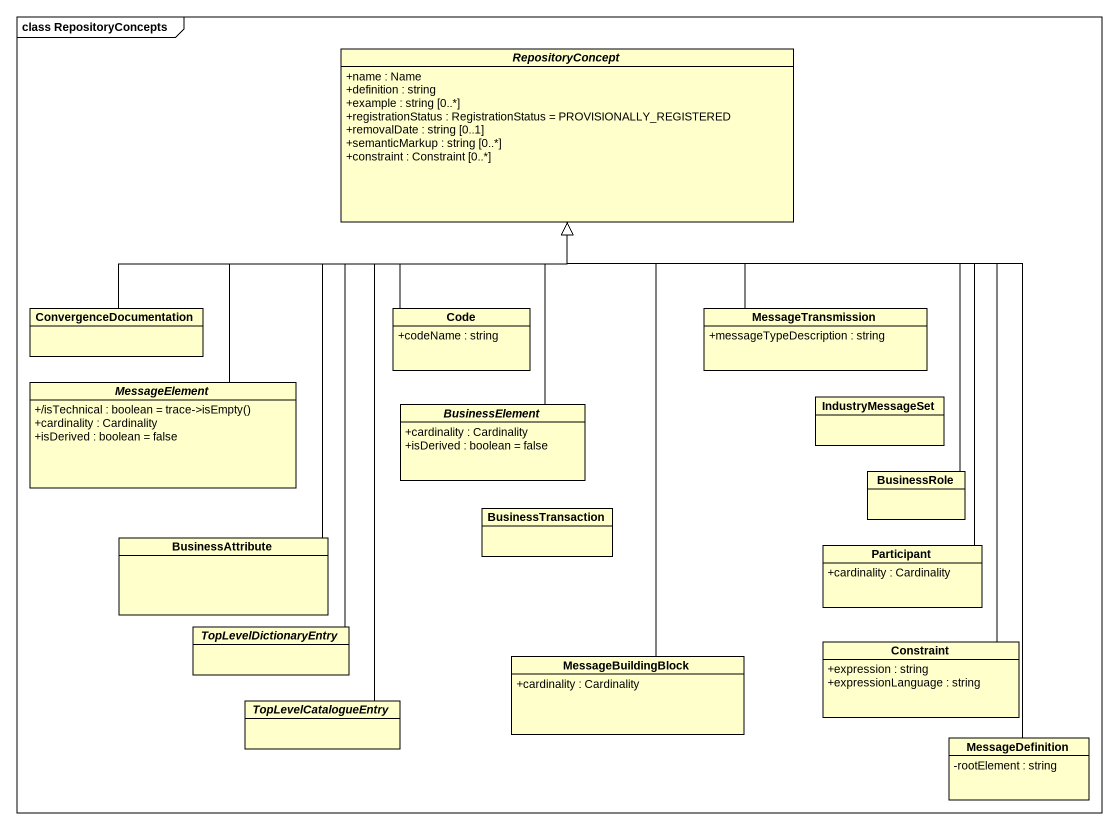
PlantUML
@startuml
mainframe class RepositoryConcepts
hide circle
hide empty members
skinparam classAttributeIconSize 0
abstract class RepositoryConcept {
  +name : Name
  +definition : string
  +example : string [0..*]
  +registrationStatus : RegistrationStatus = PROVISIONALLY_REGISTERED
  +removalDate : string [0..1]
  +semanticMarkup : string [0..*]
  +constraint : Constraint [0..*]
}
class ConvergenceDocumentation
class Code {
  +codeName : string
}
class MessageTransmission {
  +messageTypeDescription : string
}
abstract class MessageElement {
  {field} +/isTechnical : boolean = trace->isEmpty()
  +cardinality : Cardinality
  +isDerived : boolean = false
}
abstract class BusinessElement {
  +cardinality : Cardinality
  +isDerived : boolean = false
}
class IndustryMessageSet
class BusinessTransaction
class BusinessRole
class BusinessAttribute
class "Participant" as Participant_ {
  +cardinality : Cardinality
}
abstract class TopLevelDictionaryEntry
class Constraint {
  +expression : string
  +expressionLanguage : string
}
abstract class TopLevelCatalogueEntry
class MessageBuildingBlock {
  +cardinality : Cardinality
}
class MessageDefinition {
  -rootElement : string
}
ConvergenceDocumentation -right-|> RepositoryConcept
Code -up-|> RepositoryConcept
MessageTransmission -up-|> RepositoryConcept
MessageElement -up-|> RepositoryConcept
BusinessElement -up-|> RepositoryConcept
BusinessRole -up-|> RepositoryConcept
BusinessAttribute -up-|> RepositoryConcept
Participant_ -up-|> RepositoryConcept
TopLevelDictionaryEntry -up-|> RepositoryConcept
Constraint -up-|> RepositoryConcept
TopLevelCatalogueEntry -up-|> RepositoryConcept
MessageBuildingBlock -up-|> RepositoryConcept
MessageDefinition -up-|> RepositoryConcept
@enduml
